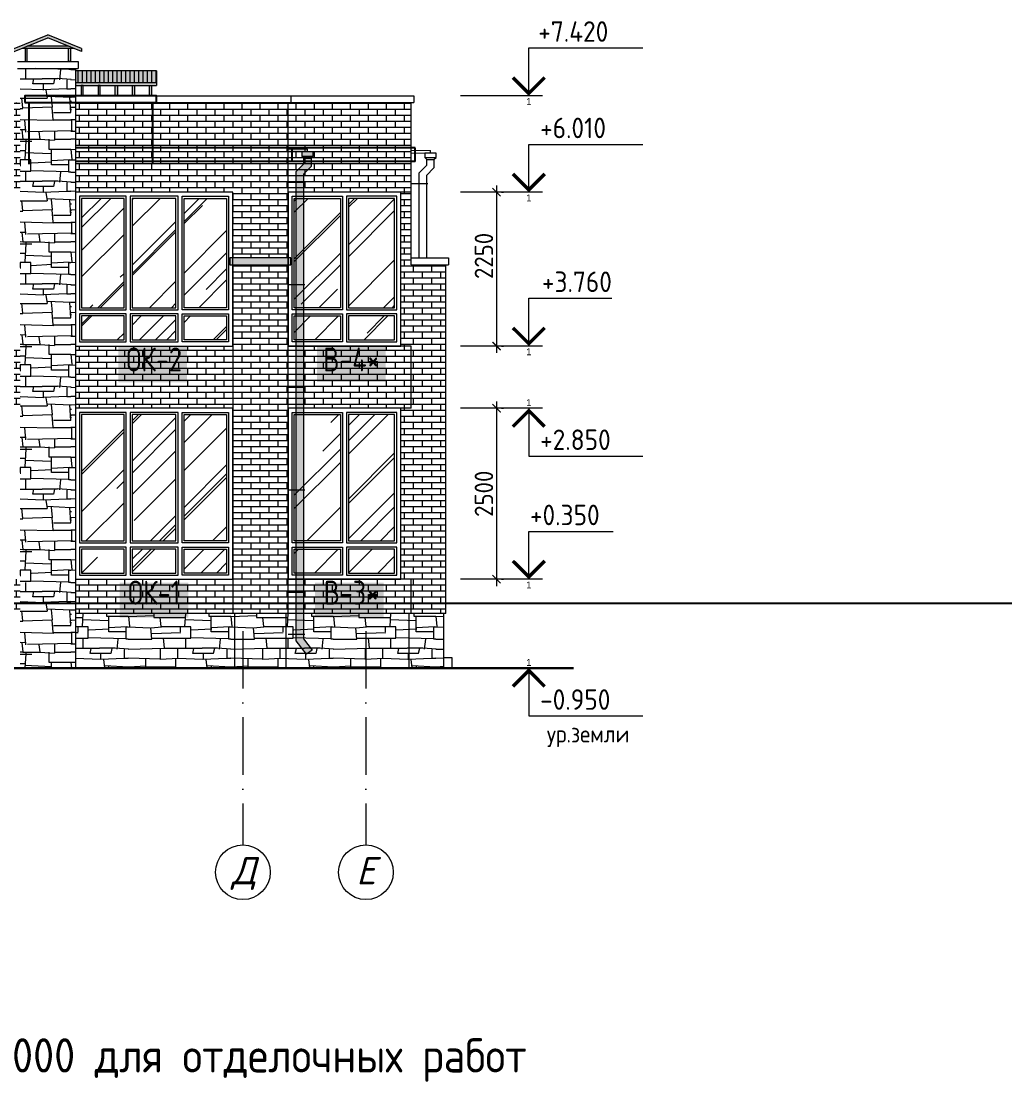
# Model space of a CAD drawing. Header units: millimetres. Extents: x 854812 to 1164625, y 589925 to 823301.
# Drawn here: x 1021708 to 1036101, y 749646 to 765157 of the extents above; entities that cross this region are included whole.
import ezdxf
from ezdxf.enums import TextEntityAlignment as Align

# ---------------------------------------------------------------- set-up
doc = ezdxf.new("R2010")
doc.units = ezdxf.units.MM
doc.linetypes.add('ACAD_ISO10W100', pattern=[18, 12, -3, 0, -3])
doc.linetypes.add('JIS_08_15', pattern=[17.25, 15, -0.75, 0.75, -0.75])
doc.layers.get('Defpoints').update_dxf_attribs({"color": 40})
for name, color, linetype, lineweight in [('Text', 7, 'Continuous', 15), ('АР_Марка_двери', 13, 'Continuous', 9), ('АР_Текст_отметки высот', 95, 'Continuous', 9), ('АР_Штрих_материалы', 27, 'Continuous', 9), ('окна', 132, 'Continuous', 18), ('оси', 50, 'JIS_08_15', 9), ('размеры', 215, 'Continuous', 13), ('стены', 172, 'Continuous', 30), ('текст', 7, 'Continuous', 13), ('ФАСАД', 7, 'Continuous', 13), ('ШТРИХ', 142, 'Continuous', 13), ('штриховка', 8, 'Continuous', 9)]:
    doc.layers.add(name, color=color, linetype=linetype, lineweight=lineweight)
doc.styles.add('GOST 2.304', font='isocpeur.ttf', dxfattribs={"width": 0.9})
doc.styles.add('Isocpeur', font='isocpeui.ttf')
doc.styles.get("Standard").update_dxf_attribs({"font": 'arial.ttf'})
doc.dimstyles.new('1', dxfattribs={"dimscale": 100, "dimtxt": 2.7, "dimasz": 1.2, "dimexe": 1, "dimexo": 1, "dimgap": 0.5, "dimtad": 1, "dimdec": 0, "dimzin": 0, "dimdsep": 46, "dimtxsty": 'GOST 2.304', "dimblk": 'ARCHTICK', "dimcen": 0.09, "dimdle": 1, "dimclrd": 256, "dimclre": 256, "dimclrt": 7, "dimadec": 0, "dimazin": 0, "dimtfac": 1, "dimtdec": 0, "dimtmove": 1, "dimatfit": 3, "dimldrblk": 'ARCHTICK', "dimfxl": 100, "dimtolj": 1, "dimtzin": 0, "dimlwd": 5, "dimlwe": 5, "dimarcsym": 1})

# ---------------------------------------------------------------- blocks, each defined once
blk = doc.blocks.new('*U353')
at = {"color": 7, "linetype": 'Continuous', "lineweight": 15}
for p, q in [((-12, 0), (-10, 0)), ((-10, 0), (-10, -7)), ((-10, 0), (0, 0)), ((-10, -7), (-26.68, -7))]:
    blk.add_line(p, q, dxfattribs=at)
at = {"color": 7, "linetype": 'Continuous', "lineweight": 15, "const_width": 0.5}
blk.add_lwpolyline([(-7.67, -2.68), (-10, -0.35), (-12.32, -2.68)], dxfattribs=at)
at = {"color": 7, "linetype": 'Continuous', "lineweight": 15, "style": 'GOST 2.304', "width": 0.9, "flags": 8}
blk.add_attdef('+OTM', text='', height=3, rotation=360, dxfattribs=at).set_placement((-20.16, -7), align=Align.BOTTOM_LEFT)
at = {"color": 7, "linetype": 'Continuous', "lineweight": 15, "flags": 8}
blk.add_attdef('YRZ', text='', height=3, rotation=360, dxfattribs=at).set_placement((-21.03, -11.62), align=Align.BOTTOM_LEFT)
at = {"layer": 'Defpoints', "color": 5, "linetype": 'Continuous', "flags": 8}
blk.add_attdef('M', text='', height=1, rotation=360, dxfattribs=at).set_placement((-9.9, 1.33), align=Align.TOP_CENTER)
blk = doc.blocks.new('*U446')
at = {"color": 7, "linetype": 'Continuous', "lineweight": 15}
for p, q in [((-12, 0), (-10, 0)), ((-10, 0), (-10, -7)), ((-10, 0), (0, 0)), ((-10, -7), (-26.68, -7))]:
    blk.add_line(p, q, dxfattribs=at)
at = {"color": 7, "linetype": 'Continuous', "lineweight": 15, "const_width": 0.5}
blk.add_lwpolyline([(-7.67, -2.68), (-10, -0.35), (-12.32, -2.68)], dxfattribs=at)
at = {"color": 7, "linetype": 'Continuous', "lineweight": 15, "style": 'GOST 2.304', "width": 0.9, "flags": 8}
blk.add_attdef('+OTM', text='', height=3, rotation=360, dxfattribs=at).set_placement((-20.16, -7), align=Align.BOTTOM_LEFT)
at = {"layer": 'Defpoints', "color": 5, "linetype": 'Continuous', "flags": 8}
blk.add_attdef('M', text='', height=1, rotation=360, dxfattribs=at).set_placement((-9.9, 1.33), align=Align.TOP_CENTER)
blk = doc.blocks.new('*U354')
at = {"color": 7, "linetype": 'Continuous', "lineweight": 15}
for p, q in [((-10, 7), (-26.68, 7)), ((-10, 0), (-10, 7)), ((-12, 0), (-10, 0)), ((-10, 0), (0, 0))]:
    blk.add_line(p, q, dxfattribs=at)
at = {"color": 7, "linetype": 'Continuous', "lineweight": 15, "const_width": 0.5}
blk.add_lwpolyline([(-7.67, 2.67), (-10, 0.35), (-12.32, 2.67)], dxfattribs=at)
at = {"color": 7, "linetype": 'Continuous', "lineweight": 15, "style": 'GOST 2.304', "width": 0.9, "flags": 8}
blk.add_attdef('+OTM', text='', height=3, rotation=360, dxfattribs=at).set_placement((-20.16, 7), align=Align.BOTTOM_LEFT)
at = {"layer": 'Defpoints', "color": 5, "linetype": 'Continuous', "flags": 8}
blk.add_attdef('M', text='', height=1, dxfattribs=at).set_placement((-9.9, -0.33), align=Align.TOP_CENTER)
blk = doc.blocks.new('*U361')
at = {"color": 7, "linetype": 'Continuous', "lineweight": 15}
for p, q in [((10, 0), (10, 7)), ((10, 7), (22.34, 7)), ((10, 0), (0, 0)), ((12, 0), (10, 0))]:
    blk.add_line(p, q, dxfattribs=at)
at = {"color": 7, "linetype": 'Continuous', "lineweight": 15, "const_width": 0.5}
blk.add_lwpolyline([(7.67, 2.67), (10, 0.35), (12.32, 2.67)], dxfattribs=at)
at = {"color": 7, "linetype": 'Continuous', "lineweight": 15, "style": 'GOST 2.304', "width": 0.9, "flags": 8}
blk.add_attdef('+OTM', text='', height=3, dxfattribs=at).set_placement((11.65, 7), align=Align.BOTTOM_LEFT)
at = {"layer": 'Defpoints', "color": 5, "linetype": 'Continuous', "flags": 8}
blk.add_attdef('M', text='', height=1, rotation=360, dxfattribs=at).set_placement((10, -0.33), align=Align.TOP_CENTER)
blk = doc.blocks.new('*U424')
at = {"color": 7, "linetype": 'Continuous', "lineweight": 15}
for p, q in [((10, 0), (10, 7)), ((10, 7), (22.17, 7)), ((10, 0), (0, 0)), ((12, 0), (10, 0))]:
    blk.add_line(p, q, dxfattribs=at)
at = {"color": 7, "linetype": 'Continuous', "lineweight": 15, "const_width": 0.5}
blk.add_lwpolyline([(7.67, 2.67), (10, 0.35), (12.32, 2.67)], dxfattribs=at)
at = {"color": 7, "linetype": 'Continuous', "lineweight": 15, "style": 'GOST 2.304', "width": 0.9, "flags": 8}
blk.add_attdef('+OTM', text='', height=3, dxfattribs=at).set_placement((11.65, 7), align=Align.BOTTOM_LEFT)
at = {"layer": 'Defpoints', "color": 5, "linetype": 'Continuous', "flags": 8}
blk.add_attdef('M', text='', height=1, rotation=360, dxfattribs=at).set_placement((10, -0.33), align=Align.TOP_CENTER)
blk = doc.blocks.new('п')
at = {"layer": 'АР_Штрих_материалы', "ltscale": 100, "true_color": 0xffffff}
blk.add_hatch(color=7, dxfattribs=at).paths.add_polyline_path([(971891, 761696), (971002, 761696), (971002, 761596), (971891, 761596)])
at = {"layer": 'ФАСАД', "color": 7, "ltscale": 0.1}
blk.add_lwpolyline([(971891, 761696), (971002, 761696), (971002, 761596), (971891, 761596), (971891, 761696)], dxfattribs=at)
blk = doc.blocks.new('вв11')
at = {"layer": 'ШТРИХ', "ltscale": 0.1, "true_color": 0xffffff}
h = blk.add_hatch(color=7, dxfattribs=at)
h.paths.add_polyline_path([(875716, 756106), (875716, 756167), (875611, 756167), (875611, 756075), (875760, 755879), (875843, 755940)])
h.paths.add_polyline_path([(875716, 756781), (875611, 756781), (875611, 756167), (875716, 756167)])
h.paths.add_polyline_path([(875716, 758281), (875611, 758281), (875611, 756781), (875716, 756781)])
h.paths.add_polyline_path([(875716, 761281), (875611, 761281), (875611, 759781), (875716, 759781)])
h.paths.add_polyline_path([(875716, 759781), (875611, 759781), (875611, 758281), (875716, 758281)])
h.paths.add_polyline_path([(875716, 762781), (875611, 762781), (875611, 761281), (875716, 761281)])
h.paths.add_polyline_path([(875828, 763135), (875722, 763135), (875722, 763052), (875611, 762940), (875611, 762781), (875716, 762781), (875716, 762901), (875828, 763012)])
h.paths.add_polyline_path([(875858, 763165), (875692, 763165), (875722, 763135), (875828, 763135)])
h.paths.add_polyline_path([(875858, 763228), (875692, 763228), (875692, 763165), (875858, 763165)])
at = {"layer": 'ФАСАД', "color": 7}
for p, q in [((875828, 763135, 0), (875858, 763165, 0)), ((875736, 762781, 0), (875492, 762781, 0)), ((875736, 761281, 0), (875492, 761281, 0)), ((875736, 759781, 0), (875492, 759781, 0)), ((875736, 758281, 0), (875492, 758281, 0)), ((875736, 756781, 0), (875492, 756781, 0)), ((875736, 756167, 0), (875492, 756167, 0))]:
    blk.add_line(p, q, dxfattribs=at)
at = {"layer": 'ФАСАД', "color": 7, "elevation": 0}
for points in [[(875692, 763165), (875858, 763165), (875858, 763228), (875692, 763228), (875692, 763165), (875722, 763135), (875828, 763135), (875828, 763012), (875716, 762901)], [(875611, 762940), (875722, 763052), (875722, 763135)]]:
    blk.add_lwpolyline(points, dxfattribs=at)
at = {"layer": 'ФАСАД', "color": 7, "ltscale": 0.4, "elevation": 0}
blk.add_lwpolyline([(875716, 762901), (875716, 756106), (875843, 755940), (875760, 755879), (875611, 756075), (875611, 762940)], dxfattribs=at)
blk = doc.blocks.new('_ArchTick')
at = {"color": 0, "linetype": 'ByBlock', "const_width": 0.15}
blk.add_lwpolyline([(-0.5, -0.5), (0.5, 0.5)], dxfattribs=at)
blk = doc.blocks.new('*D724')
at = {"layer": 'Defpoints', "color": 0, "ltscale": 0.1}
for p in [(1028636, 762656, 0), (1028636, 760406, 0), (1028664, 760406)]:
    blk.add_point(p, dxfattribs=at)
at = {"layer": 'размеры', "lineweight": 5, "ltscale": 0.1}
for p, q in [((1028664, 762756), (1028664, 760306)), ((1028736, 762656), (1028764, 762656)), ((1028736, 760406), (1028764, 760406))]:
    blk.add_line(p, q, dxfattribs=at)
at = {"layer": 'размеры', "lineweight": 5, "ltscale": 0.1, "xscale": 120, "yscale": 120, "zscale": 120}
for p, rotation in [((1028664, 762656), 90), ((1028664, 760406), 270)]:
    blk.add_blockref('_ArchTick', p, dxfattribs=dict(at, rotation=rotation))
at = {"layer": 'размеры', "color": 7, "ltscale": 0.1, "insert": (1028479, 761724), "char_height": 270, "attachment_point": 5, "rotation": 90, "style": 'GOST 2.304'}
blk.add_mtext('\\A1;2250', dxfattribs=at)
blk = doc.blocks.new('*D725')
at = {"layer": 'Defpoints', "color": 0, "ltscale": 0.1}
for p in [(1028636, 759496, 0), (1028636, 756996, 0), (1028664, 756996)]:
    blk.add_point(p, dxfattribs=at)
at = {"layer": 'размеры', "lineweight": 5, "ltscale": 0.1}
for p, q in [((1028664, 759596), (1028664, 756896)), ((1028736, 759496), (1028764, 759496)), ((1028736, 756996), (1028764, 756996))]:
    blk.add_line(p, q, dxfattribs=at)
at = {"layer": 'размеры', "lineweight": 5, "ltscale": 0.1, "xscale": 120, "yscale": 120, "zscale": 120}
for p, rotation in [((1028664, 759496), 90), ((1028664, 756996), 270)]:
    blk.add_blockref('_ArchTick', p, dxfattribs=dict(at, rotation=rotation))
at = {"layer": 'размеры', "color": 7, "ltscale": 0.1, "insert": (1028479, 758246), "char_height": 270, "attachment_point": 5, "rotation": 90, "style": 'GOST 2.304'}
blk.add_mtext('\\A1;2500', dxfattribs=at)

msp = doc.modelspace()

# ---------------------------------------------------------------- hatches: boundary and pattern name
at = {"layer": 'АР_Штрих_материалы', "lineweight": 13, "ltscale": 100, "true_color": 0x080808}
h = msp.add_hatch(dxfattribs=at)
h.set_pattern_fill('AR-BRSTD', color=18, scale=1.3, style=0)
h.paths.add_polyline_path([(1021692.7, 763306), (1021692.7, 763966), (1019892.9, 763966), (1019892.9, 763306)])
h.paths.add_polyline_path([(1019892.9, 763311), (1019892.9, 762656), (1021692.7, 762656), (1021692.7, 763306)])
h.paths.add_polyline_path([(1024802.9, 762656), (1024802.9, 761696), (1025612.9, 761696), (1025612.9, 762656), (1025612.9, 763306), (1022502.7, 763306), (1022502.7, 762656)])
h.paths.add_polyline_path([(1025612.9, 763306), (1025612.9, 763966), (1022502.7, 763966), (1022502.7, 763306)])
h.paths.add_polyline_path([(1025612.9, 761596), (1024802.9, 761596), (1024802.9, 760406), (1024802.9, 756496), (1025612.9, 756496)])
at = {"layer": 'АР_Штрих_материалы', "lineweight": 5, "ltscale": 100, "true_color": 0x080808}
h = msp.add_hatch(dxfattribs=at)
h.set_pattern_fill('AR-BRSTD', color=18, scale=1.3, style=0)
h.paths.add_polyline_path([(1027412.7, 763966), (1025612.9, 763966), (1025612.9, 763306), (1027412.7, 763306)])
h.paths.add_polyline_path([(1027412.7, 763306), (1025612.9, 763306), (1025612.9, 762656), (1027262.7, 762656), (1027412.7, 762656)])
h.paths.add_polyline_path([(1027922.9, 761596), (1027412.7, 761596), (1027412.7, 762656), (1027262.7, 762656), (1027262.7, 760406), (1027412.7, 760406), (1027412.7, 759496), (1027262.7, 759496), (1027262.7, 756996), (1027412.7, 756996), (1027412.7, 756496), (1027922.9, 756496)])
at = {"layer": 'АР_Штрих_материалы', "lineweight": 13, "ltscale": 100, "true_color": 0x080808}
h = msp.add_hatch(dxfattribs=at)
h.set_pattern_fill('AR-BRSTD', color=18, scale=1.3, style=0)
h.paths.add_polyline_path([(1020042.9, 760406), (1019892.9, 760406), (1019892.9, 759496), (1021692.7, 759496), (1021692.7, 760406)])
h.paths.add_polyline_path([(1022502.7, 760406), (1022502.7, 759496), (1024802.9, 759496), (1024802.9, 760406)])
h.paths.add_polyline_path([(1027262.7, 759496), (1027412.7, 759496), (1027412.7, 760406), (1025612.9, 760406), (1025612.9, 759496)])
h.paths.add_polyline_path([(1027412.7, 756496), (1027412.7, 756996), (1025612.9, 756996), (1025612.9, 756496)])
h.paths.add_polyline_path([(1024802.9, 756496), (1024802.9, 756996), (1022502.7, 756996), (1022502.7, 756496)])
h.paths.add_polyline_path([(1021692.7, 756496), (1021692.7, 756996), (1020042.9, 756996), (1019892.9, 756996), (1019892.9, 756496)])
at = {"layer": 'ШТРИХ', "ltscale": 0.1, "true_color": 0xffffff}
h = msp.add_hatch(color=7, dxfattribs=at)
h.paths.add_polyline_path([(1022615, 764216), (1022585, 764216), (1022585, 764066), (1022615, 764066)])
h.paths.add_polyline_path([(1022865, 764216), (1022835, 764216), (1022835, 764066), (1022865, 764066)])
h.paths.add_polyline_path([(1023115, 764216), (1023085, 764216), (1023085, 764066), (1023115, 764066)])
h.paths.add_polyline_path([(1023365, 764216), (1023335, 764216), (1023335, 764066), (1023365, 764066)])
h.paths.add_polyline_path([(1023615, 764216), (1023585, 764216), (1023585, 764066), (1023615, 764066)])
h.paths.add_polyline_path([(1023690, 764256.8), (1022502.7, 764256.8), (1022502.7, 764216), (1023690, 764216)])
h.paths.add_polyline_path([(1022397.7, 764794.6), (1021797.7, 764794.6), (1021723.3, 764764.6), (1022472.1, 764764.6)], flags=17)
h.paths.add_polyline_path([(1021797.7, 764764.6), (1021767.7, 764764.6), (1021767.7, 764566), (1021797.7, 764566)])
h.paths.add_polyline_path([(1022427.7, 764764.6), (1022397.7, 764764.6), (1022397.7, 764566), (1022427.7, 764566)])
h.paths.add_polyline_path([(1022097.7, 764956.4), (1021602.7, 764756.8), (1021602.7, 764716), (1022097.7, 764915.6), (1022592.7, 764716), (1022592.7, 764756.8)])
h.paths.add_polyline_path([(1020363, 764430.2), (1019933, 764256.8), (1019933, 764216), (1020363, 764389.4), (1020793, 764216), (1020793, 764256.8)])
h.paths.add_polyline_path([(1020598, 764294.6), (1020128, 764294.6), (1020053.6, 764264.6), (1020672.4, 764264.6)], flags=17)
h.paths.add_polyline_path([(1020128, 764264.6), (1020098, 764264.6), (1020098, 764066), (1020128, 764066)])
h.paths.add_polyline_path([(1020628, 764264.6), (1020598, 764264.6), (1020598, 764066), (1020628, 764066)])
for points in [[(1023690, 764430.2), (1022502.7, 764430.2), (1022502.7, 764256.8), (1023690, 764256.8)], [(1023128.7, 760391.6), (1024133.3, 760391.6), (1024133.3, 759877.8), (1023128.7, 759877.8)], [(1026038.6, 760392.3), (1027043.2, 760392.3), (1027043.2, 759878.6), (1026038.6, 759878.6)], [(1023148, 756947.2), (1024152.6, 756947.2), (1024152.6, 756433.4), (1023148, 756433.4)], [(1026005.4, 756947.2), (1027010, 756947.2), (1027010, 756433.4), (1026005.4, 756433.4)]]:
    msp.add_hatch(color=7, dxfattribs=at).paths.add_polyline_path(points)
h = msp.add_hatch(color=7, dxfattribs=at)
h.paths.add_polyline_path([(1025895.7, 763284.9), (1025673, 763288.3), (1025673, 763248.9), (1025813, 763246.9), (1025895.7, 763246.9)])
h.paths.add_polyline_path([(1025673, 763288.3), (1025613, 763289.2), (1025613, 763249.7), (1025673, 763248.9)])
at = {"layer": 'ШТРИХ', "ltscale": 0.1}
h = msp.add_hatch(dxfattribs=at)
h.set_pattern_fill('AR-RROOF', scale=30, angle=45, style=0)
h.paths.add_polyline_path([(1023212.7, 762566), (1022592.7, 762566), (1022592.7, 760966), (1023212.7, 760966)])
h.paths.add_polyline_path([(1023332.7, 760966), (1023972.9, 760966), (1023972.9, 762566), (1023332.7, 762566)])
h.paths.add_polyline_path([(1024092.9, 760966), (1024712.9, 760966), (1024712.9, 762566), (1024092.9, 762566)])
h.paths.add_polyline_path([(1024092.9, 760496), (1024712.9, 760496), (1024712.9, 760846), (1024092.9, 760846)])
h.paths.add_polyline_path([(1023332.7, 760846), (1023332.7, 760496), (1023972.9, 760496), (1023972.9, 760846)])
h.paths.add_polyline_path([(1023212.7, 760496), (1023212.7, 760846), (1022592.7, 760846), (1022592.7, 760496)])
h = msp.add_hatch(dxfattribs=at)
h.set_pattern_fill('AR-RROOF', scale=30, angle=45, style=0)
h.paths.add_polyline_path([(1026378, 762566), (1025703, 762566), (1025703, 760966), (1026378, 760966)])
h.paths.add_polyline_path([(1027172.9, 762566), (1026497.9, 762566), (1026497.9, 760966), (1027172.9, 760966)])
h.paths.add_polyline_path([(1027172.9, 760846), (1026497.9, 760846), (1026497.9, 760496), (1027172.9, 760496)])
h.paths.add_polyline_path([(1026378, 760846), (1025703, 760846), (1025703, 760496), (1026378, 760496)])
h = msp.add_hatch(dxfattribs=at)
h.set_pattern_fill('AR-RROOF', scale=30, angle=45, style=0)
h.paths.add_polyline_path([(1023212.7, 759406), (1022592.7, 759406), (1022592.7, 757556), (1023212.7, 757556)])
h.paths.add_polyline_path([(1023332.7, 757556), (1023972.9, 757556), (1023972.9, 759406), (1023332.7, 759406)])
h.paths.add_polyline_path([(1024712.9, 759406), (1024092.9, 759406), (1024092.9, 757556), (1024712.9, 757556)])
h.paths.add_polyline_path([(1024712.9, 757086), (1024712.9, 757436), (1024092.9, 757436), (1024092.9, 757086)])
h.paths.add_polyline_path([(1023972.9, 757086), (1023972.9, 757436), (1023332.7, 757436), (1023332.7, 757086)])
h.paths.add_polyline_path([(1022592.7, 757436), (1022592.7, 757086), (1023212.7, 757086), (1023212.7, 757436)])
h = msp.add_hatch(dxfattribs=at)
h.set_pattern_fill('AR-RROOF', scale=30, angle=45, style=0)
h.paths.add_polyline_path([(1026378, 759406), (1025703, 759406), (1025703, 757556), (1026378, 757556)])
h.paths.add_polyline_path([(1027172.9, 759406), (1026497.9, 759406), (1026497.9, 757556), (1027172.9, 757556)])
h.paths.add_polyline_path([(1027172.9, 757436), (1026497.9, 757436), (1026497.9, 757086), (1027172.9, 757086)])
h.paths.add_polyline_path([(1026378, 757436), (1025703, 757436), (1025703, 757086), (1026378, 757086)])
at = {"layer": 'штриховка', "lineweight": 20, "true_color": 0x000000, "transparency": 33554687}
h = msp.add_hatch(dxfattribs=at)
h.set_pattern_fill('STNSQR', color=18, scale=1500, pattern_type=2)
h.set_pattern_definition([(3.3665, (392429.21, 1248540.04), (23999.998983, 1500.016445), [255.441, -25288.6395]), (90, (392684.2, 1248540), (-1500, 1500), [120, -1380]), (0, (392684.2, 1248540), (1500, 1500), [435, -1065]), (270, (393119.2, 1248660), (1500, -1500), [135, -1365]), (0, (393119.2, 1248525), (1500, 1500), [465, -1035]), (97.125, (393584.2, 1248525.04), (-1499.997423, 10500.00057), [120.9345, -11972.4525]), (275.1944, (392759.21, 1248540.04), (1499.992837, -15000.001005), [165.681, -16402.3605]), (177.5104, (392774.21, 1248375.043), (-1499.999748, 0.0015583), [345.3255, -34187.268]), (274.3987, (392624.21, 1248375.04), (1499.997534, -17999.999712), [195.576, -19362.0315]), (180, (392624.2, 1248210), (-1500, -1500), [195, -1305]), (1.9092, (392639.207, 1248180.043), (43499.9985474, 1500.0363616), [450.2505, -44574.7425]), (90, (393089.2, 1248195), (-1500, 1500), [180, -1320]), (180, (393089.2, 1248375), (-1500, -1500), [315, -1185]), (0, (393089.2, 1248375), (1500, 1500), [135, -1365]), (95.7106, (393224.2, 1248375.04), (-1500.001972, 13499.999135), [150.7485, -14924.0655]), (358.5312, (393089.207, 1248225.043), (1499.9993692, 0.0006339), [585.192, -57934.035]), (94.7636, (393674.21, 1248210.04), (-1499.987299, 16500.00142), [180.624, -17881.7685]), (181.9749, (393659.207, 1248390.043), (-42000.0005183, -1499.974642), [435.258, -43090.596]), (357.5104, (393584.21, 1248555.043), (1499.999748, -0.0015583), [345.3255, -34187.268]), (95.7106, (393659.2, 1248390.04), (-1500.001972, 13499.999135), [150.7485, -14924.0655]), (0, (393674.2, 1248315), (1500, 1500), [255, -1245]), (93.8141, (393929.21, 1248315.04), (-1500.009186, 20999.999012), [225.4995, -22324.4445]), (0, (392429.2, 1248045), (1500, 1500), [15, -1485]), (90, (392444.2, 1248045), (-1500, 1500), [165, -1335]), (270, (392729.2, 1248180), (1500, -1500), [255, -1245]), (0, (392444.2, 1248045), (1500, 1500), [285, -1215]), (274.7636, (393254.21, 1248210.04), (1499.987299, -16500.00142), [180.624, -17881.7685]), (178.4089, (393269.207, 1248060.043), (-1499.9993665, -0.000971), [540.2085, -53480.6205]), (1.302, (393269.207, 1248030.043), (64499.9982742, 1500.052659), [660.171, -65356.8735]), (276.3402, (393209.2, 1248060.04), (1500.00237, -11999.999104), [135.831, -13447.2465]), (278.1301, (393464.2, 1248030.04), (1499.999034, -8999.999665), [106.0665, -10500.5355]), (270, (393689.2, 1248045), (1500, -1500), [135, -1365]), (0, (393929.2, 1248390), (1500, 1500), [0, -1500]), (0, (393929.2, 1248480), (1500, 1500), [0, -1500]), (0, (393674.2, 1248210), (1500, 1500), [255, -1245]), (0, (393929.2, 1248360), (1500, 1500), [0, -1500]), (358.2643, (392729.207, 1247940.043), (1499.9997257, -6.16e-05), [495.2265, -49027.4955]), (0, (393224.2, 1247925), (1500, 1500), [255, -1245]), (355.9144, (393479.21, 1247925.04), (1500.000444, 0.000332), [210.5355, -20842.968]), (0, (393689.2, 1247925), (1500, 1500), [240, -1260]), (180, (392729.2, 1247925), (-1500, -1500), [300, -1200]), (90, (393344.2, 1248960), (-1500, 1500), [165, -1335]), (90, (393194.2, 1249050), (-1500, 1500), [75, -1425]), (95.1944, (392774.21, 1248945.04), (-1499.992837, 15000.001005), [165.681, -16402.3605]), (90, (393899.2, 1248945), (-1500, 1500), [180, -1320]), (181.6366, (392954.207, 1248810.043), (-50999.9998187, -1500.020787), [525.2145, -51996.21]), (183.3665, (393149.21, 1248660.04), (-23999.998983, -1500.016445), [255.441, -25288.6395]), (2.0454, (392774.207, 1249035.043), (40500.0008, 1499.994725), [420.2685, -41606.5095]), (0, (392774.2, 1248960), (1500, 1500), [570, -930]), (182.4896, (393869.21, 1248660.043), (-32999.9992196, -1500.026798), [345.3255, -34187.268]), (180, (393734.2, 1248810), (-1500, -1500), [225, -1275]), (178.4518, (393899.207, 1248945.043), (-1500.0000386, 0.0013506), [555.2025, -54965.064]), (180, (393929.2, 1248660), (-1500, -1500), [60, -1440]), (175.6013, (393929.21, 1248795.04), (-1499.999216, 0.00055), [195.576, -19362.0315]), (180, (393929.2, 1248945), (-1500, -1500), [30, -1470]), (270, (393869.2, 1248795), (1500, -1500), [135, -1365]), (84.2894, (393764.2, 1248795.04), (-0.000268, 1499.999758), [150.7485, -14924.0655]), (177.7094, (393524.21, 1248645.043), (-1500.0000596, -0.000203), [375.3, -37154.688]), (0, (392954.2, 1248810), (1500, 1500), [555, -945]), (270, (393524.2, 1248735), (1500, -1500), [90, -1410]), (180, (393674.2, 1248735), (-1500, -1500), [300, -1200]), (258.6901, (393689.2, 1248810.04), (0.00056, -1500.00044), [76.485, -7572.0435]), (78.6901, (393374.2, 1248735.04), (-0.00056, 1500.00044), [76.485, -7572.0435]), (270, (393149.2, 1248810), (1500, -1500), [150, -1350]), (90, (393269.2, 1248810), (-1500, 1500), [135, -1365]), (275.7106, (392939.2, 1248960.04), (1500.001972, -13499.999135), [150.7485, -14924.0655]), (178.1524, (392894.207, 1248645.043), (-1499.9998144, 0.0001665), [465.2415, -46058.946]), (0, (392429.2, 1248945), (1500, 1500), [345, -1155]), (270, (392894.2, 1248810), (1500, -1500), [165, -1335]), (96.3402, (392909.2, 1249125.04), (-1500.00237, 11999.999104), [135.831, -13447.2465]), (5.7106, (392759.2, 1249110.04), (13499.999135, 1500.001972), [150.7485, -14924.0655]), (0, (392849.2, 1249395), (1500, 1500), [510, -990]), (183.3665, (393899.21, 1249125.04), (-23999.998983, -1500.016445), [255.441, -25288.6395]), (180, (393899.2, 1249050), (-1500, -1500), [255, -1245]), (180, (393929.2, 1249275), (-1500, -1500), [315, -1185]), (0, (393899.2, 1249125), (1500, 1500), [30, -1470]), (357.7974, (393254.21, 1249230.043), (1499.999731, -0.000221), [390.288, -38638.5465]), (180, (393344.2, 1249125), (-1500, -1500), [435, -1065]), (182.8624, (393644.21, 1249095.04), (-28500.000025, -1499.99797), [300.375, -29737.1025]), (90, (393644.2, 1249050), (-1500, 1500), [225, -1275]), (90, (393614.2, 1249275), (-1500, 1500), [120, -1380]), (266.8202, (393269.21, 1249395.04), (0.0007885, -1499.999469), [270.417, -26771.2185]), (177.3974, (392759.21, 1249110.043), (-1500.000712, 0.000513), [330.3405, -32703.732]), (2.2906, (392429.21, 1249275.043), (36000.0001938, 1499.9936297), [375.3, -37154.688]), (270, (392804.2, 1249395), (1500, -1500), [135, -1365]), (275.7106, (392429.2, 1249275.04), (1500.001972, -13499.999135), [150.7485, -14924.0655]), (0, (392804.2, 1249260), (1500, 1500), [450, -1050]), (270, (392804.2, 1247925), (1500, -1500), [30, -1470]), (270, (393269.2, 1247925), (1500, -1500), [30, -1470]), (90, (393614.2, 1247895), (-1500, 1500), [30, -1470])])
h.paths.add_polyline_path([(1022502.7, 755696), (1022502.7, 764466), (1021692.7, 764466), (1021692.7, 755696)])
at = {"layer": 'штриховка', "lineweight": 20}
h = msp.add_hatch(dxfattribs=at)
h.set_pattern_fill('LINE', scale=20, angle=90, style=0)
h.paths.add_polyline_path([(1022502.7, 764430.2), (1022502.7, 764256.8), (1023690, 764256.8), (1023690, 764430.2)])
at = {"layer": 'штриховка', "lineweight": 20, "true_color": 0x000000, "transparency": 33554687}
h = msp.add_hatch(dxfattribs=at)
h.set_pattern_fill('STNSQR', color=18, scale=1500, pattern_type=2)
h.set_pattern_definition([(3.3665, (393269.21, 1240210.01), (23999.998983, 1500.016445), [255.441, -25288.6395]), (90, (393524.2, 1240210), (-1500, 1500), [120, -1380]), (0, (393524.2, 1240210), (1500, 1500), [435, -1065]), (270, (393959.2, 1240330), (1500, -1500), [135, -1365]), (0, (393959.2, 1240195), (1500, 1500), [465, -1035]), (97.125, (394424.2, 1240195.01), (-1499.997423, 10500.00057), [120.9345, -11972.4525]), (275.1944, (393599.21, 1240210.01), (1499.992837, -15000.001005), [165.681, -16402.3605]), (177.5104, (393614.21, 1240045.01), (-1499.999748, 0.0015583), [345.3255, -34187.268]), (274.3987, (393464.21, 1240045.01), (1499.997534, -17999.999712), [195.576, -19362.0315]), (180, (393464.2, 1239880), (-1500, -1500), [195, -1305]), (1.9092, (393479.207, 1239850.013), (43499.9985474, 1500.0363616), [450.2505, -44574.7425]), (90, (393929.2, 1239865), (-1500, 1500), [180, -1320]), (180, (393929.2, 1240045), (-1500, -1500), [315, -1185]), (0, (393929.2, 1240045), (1500, 1500), [135, -1365]), (95.7106, (394064.2, 1240045.01), (-1500.001972, 13499.999135), [150.7485, -14924.0655]), (358.5312, (393929.207, 1239895.013), (1499.9993692, 0.0006339), [585.192, -57934.035]), (94.7636, (394514.21, 1239880.01), (-1499.987299, 16500.00142), [180.624, -17881.7685]), (181.9749, (394499.207, 1240060.013), (-42000.0005183, -1499.974642), [435.258, -43090.596]), (357.5104, (394424.21, 1240225.01), (1499.999748, -0.0015583), [345.3255, -34187.268]), (95.7106, (394499.2, 1240060.01), (-1500.001972, 13499.999135), [150.7485, -14924.0655]), (0, (394514.2, 1239985), (1500, 1500), [255, -1245]), (93.8141, (394769.21, 1239985.01), (-1500.009186, 20999.999012), [225.4995, -22324.4445]), (0, (393269.2, 1239715), (1500, 1500), [15, -1485]), (90, (393284.2, 1239715), (-1500, 1500), [165, -1335]), (270, (393569.2, 1239850), (1500, -1500), [255, -1245]), (0, (393284.2, 1239715), (1500, 1500), [285, -1215]), (274.7636, (394094.21, 1239880.01), (1499.987299, -16500.00142), [180.624, -17881.7685]), (178.4089, (394109.207, 1239730.013), (-1499.9993665, -0.000971), [540.2085, -53480.6205]), (1.302, (394109.207, 1239700.013), (64499.9982742, 1500.052659), [660.171, -65356.8735]), (276.3402, (394049.2, 1239730.01), (1500.00237, -11999.999104), [135.831, -13447.2465]), (278.1301, (394304.2, 1239700.01), (1499.999034, -8999.999665), [106.0665, -10500.5355]), (270, (394529.2, 1239715), (1500, -1500), [135, -1365]), (0, (394769.2, 1240060), (1500, 1500), [0, -1500]), (0, (394769.2, 1240150), (1500, 1500), [0, -1500]), (0, (394514.2, 1239880), (1500, 1500), [255, -1245]), (0, (394769.2, 1240030), (1500, 1500), [0, -1500]), (358.2643, (393569.207, 1239610.013), (1499.9997257, -6.16e-05), [495.2265, -49027.4955]), (0, (394064.2, 1239595), (1500, 1500), [255, -1245]), (355.9144, (394319.21, 1239595.01), (1500.000444, 0.000332), [210.5355, -20842.968]), (0, (394529.2, 1239595), (1500, 1500), [240, -1260]), (180, (393569.2, 1239595), (-1500, -1500), [300, -1200]), (90, (394184.2, 1240630), (-1500, 1500), [165, -1335]), (90, (394034.2, 1240720), (-1500, 1500), [75, -1425]), (95.1944, (393614.21, 1240615.01), (-1499.992837, 15000.001005), [165.681, -16402.3605]), (90, (394739.2, 1240615), (-1500, 1500), [180, -1320]), (181.6366, (393794.207, 1240480.013), (-50999.9998187, -1500.020787), [525.2145, -51996.21]), (183.3665, (393989.21, 1240330.01), (-23999.998983, -1500.016445), [255.441, -25288.6395]), (2.0454, (393614.207, 1240705.013), (40500.0008, 1499.994725), [420.2685, -41606.5095]), (0, (393614.2, 1240630), (1500, 1500), [570, -930]), (182.4896, (394709.21, 1240330.01), (-32999.9992196, -1500.026798), [345.3255, -34187.268]), (180, (394574.2, 1240480), (-1500, -1500), [225, -1275]), (178.4518, (394739.207, 1240615.013), (-1500.0000386, 0.0013506), [555.2025, -54965.064]), (180, (394769.2, 1240330), (-1500, -1500), [60, -1440]), (175.6013, (394769.21, 1240465.01), (-1499.999216, 0.00055), [195.576, -19362.0315]), (180, (394769.2, 1240615), (-1500, -1500), [30, -1470]), (270, (394709.2, 1240465), (1500, -1500), [135, -1365]), (84.2894, (394604.2, 1240465.01), (-0.000268, 1499.999758), [150.7485, -14924.0655]), (177.7094, (394364.21, 1240315.013), (-1500.0000596, -0.000203), [375.3, -37154.688]), (0, (393794.2, 1240480), (1500, 1500), [555, -945]), (270, (394364.2, 1240405), (1500, -1500), [90, -1410]), (180, (394514.2, 1240405), (-1500, -1500), [300, -1200]), (258.6901, (394529.2, 1240480), (0.00056, -1500.00044), [76.485, -7572.0435]), (78.6901, (394214.2, 1240405), (-0.00056, 1500.00044), [76.485, -7572.0435]), (270, (393989.2, 1240480), (1500, -1500), [150, -1350]), (90, (394109.2, 1240480), (-1500, 1500), [135, -1365]), (275.7106, (393779.2, 1240630.01), (1500.001972, -13499.999135), [150.7485, -14924.0655]), (178.1524, (393734.207, 1240315.013), (-1499.9998144, 0.0001665), [465.2415, -46058.946]), (0, (393269.2, 1240615), (1500, 1500), [345, -1155]), (270, (393734.2, 1240480), (1500, -1500), [165, -1335]), (96.3402, (393749.2, 1240795.01), (-1500.00237, 11999.999104), [135.831, -13447.2465]), (5.7106, (393599.2, 1240780.01), (13499.999135, 1500.001972), [150.7485, -14924.0655]), (0, (393689.2, 1241065), (1500, 1500), [510, -990]), (183.3665, (394739.21, 1240795.01), (-23999.998983, -1500.016445), [255.441, -25288.6395]), (180, (394739.2, 1240720), (-1500, -1500), [255, -1245]), (180, (394769.2, 1240945), (-1500, -1500), [315, -1185]), (0, (394739.2, 1240795), (1500, 1500), [30, -1470]), (357.7974, (394094.21, 1240900.013), (1499.999731, -0.000221), [390.288, -38638.5465]), (180, (394184.2, 1240795), (-1500, -1500), [435, -1065]), (182.8624, (394484.21, 1240765.01), (-28500.000025, -1499.99797), [300.375, -29737.1025]), (90, (394484.2, 1240720), (-1500, 1500), [225, -1275]), (90, (394454.2, 1240945), (-1500, 1500), [120, -1380]), (266.8202, (394109.21, 1241065.01), (0.0007885, -1499.999469), [270.417, -26771.2185]), (177.3974, (393599.21, 1240780.01), (-1500.000712, 0.000513), [330.3405, -32703.732]), (2.2906, (393269.21, 1240945.013), (36000.0001938, 1499.9936297), [375.3, -37154.688]), (270, (393644.2, 1241065), (1500, -1500), [135, -1365]), (275.7106, (393269.2, 1240945.01), (1500.001972, -13499.999135), [150.7485, -14924.0655]), (0, (393644.2, 1240930), (1500, 1500), [450, -1050]), (270, (393644.2, 1239595), (1500, -1500), [30, -1470]), (270, (394109.2, 1239595), (1500, -1500), [30, -1470]), (90, (394454.2, 1239565), (-1500, 1500), [30, -1470])])
h.paths.add_polyline_path([(1027892.9, 755696), (1027892.9, 756496), (1022502.7, 756496), (1022502.7, 755696)])

# ---------------------------------------------------------------- linework, layer by layer
at = {"layer": 'Defpoints', "ltscale": 0.1}
for p, q in [((1021820, 763966, 0), (1021820, 763066, 0)), ((1023630, 763966, 0), (1023630, 763066, 0)), ((1027472.7, 763306, 0), (1022502.7, 763306, 0)), ((1025672.9, 763106, 0), (1025672.9, 763306, 0)), ((1027472.7, 763106, 0), (1027472.7, 763306, 0)), ((1027472.7, 763106, 0), (1022502.7, 763106, 0)), ((901206.4, 756646, 0), (1117696.6, 756646, 0))]:
    msp.add_line(p, q, dxfattribs=at)
at = {"layer": 'Defpoints', "ltscale": 0.1, "elevation": 0}
msp.add_lwpolyline([(1021760, 763966), (1023690, 763966), (1023690, 764066), (1021760, 764066)], close=True, dxfattribs=at)
at = {"layer": 'окна', "color": 7, "ltscale": 0.1, "elevation": 0}
for points in [[(1022502.7, 760406), (1024802.9, 760406), (1024802.9, 762656), (1022502.7, 762656)], [(1023242.7, 760936), (1023242.7, 762596), (1022562.7, 762596), (1022562.7, 760936)], [(1024002.9, 760936), (1024002.9, 762596), (1023302.7, 762596), (1023302.7, 760936)], [(1024062.9, 760936), (1024062.9, 762596), (1024742.9, 762596), (1024742.9, 760936)], [(1025612.9, 760406), (1027262.7, 760406), (1027262.7, 762656), (1025612.9, 762656)], [(1025673, 760936), (1025673, 762596), (1026408, 762596), (1026408, 760936)], [(1027202.9, 760936), (1027202.9, 762596), (1026467.9, 762596), (1026467.9, 760936)], [(1022562.7, 760876), (1022562.7, 760466), (1023242.7, 760466), (1023242.7, 760876)], [(1023302.7, 760876), (1023302.7, 760466), (1024002.9, 760466), (1024002.9, 760876)], [(1024742.9, 760876), (1024742.9, 760466), (1024062.9, 760466), (1024062.9, 760876)], [(1026408, 760876), (1026408, 760466), (1025673, 760466), (1025673, 760876)], [(1026467.9, 760876), (1026467.9, 760466), (1027202.9, 760466), (1027202.9, 760876)], [(1022502.7, 756996), (1024802.9, 756996), (1024802.9, 759496), (1022502.7, 759496)], [(1023242.7, 757526), (1023242.7, 759436), (1022562.7, 759436), (1022562.7, 757526)], [(1024002.9, 757526), (1024002.9, 759436), (1023302.7, 759436), (1023302.7, 757526)], [(1024062.9, 757526), (1024062.9, 759436), (1024742.9, 759436), (1024742.9, 757526)], [(1025612.9, 756996), (1027262.7, 756996), (1027262.7, 759496), (1025612.9, 759496)], [(1025673, 757526), (1025673, 759436), (1026408, 759436), (1026408, 757526)], [(1027202.9, 757526), (1027202.9, 759436), (1026467.9, 759436), (1026467.9, 757526)], [(1022562.7, 757466), (1022562.7, 757056), (1023242.7, 757056), (1023242.7, 757466)], [(1023302.7, 757466), (1023302.7, 757056), (1024002.9, 757056), (1024002.9, 757466)], [(1024742.9, 757466), (1024742.9, 757056), (1024062.9, 757056), (1024062.9, 757466)], [(1026408, 757466), (1026408, 757056), (1025673, 757056), (1025673, 757466)], [(1026467.9, 757466), (1026467.9, 757056), (1027202.9, 757056), (1027202.9, 757466)]]:
    msp.add_lwpolyline(points, close=True, dxfattribs=at)
at = {"layer": 'окна', "color": 7, "lineweight": 5, "ltscale": 0.1, "elevation": 0}
for points in [[(1023212.7, 760966), (1023212.7, 762566), (1022592.7, 762566), (1022592.7, 760966)], [(1023972.9, 760966), (1023972.9, 762566), (1023332.7, 762566), (1023332.7, 760966)], [(1024092.9, 760966), (1024092.9, 762566), (1024712.9, 762566), (1024712.9, 760966)], [(1025703, 760966), (1025703, 762566), (1026378, 762566), (1026378, 760966)], [(1027172.9, 760966), (1027172.9, 762566), (1026497.9, 762566), (1026497.9, 760966)], [(1022592.7, 760846), (1022592.7, 760496), (1023212.7, 760496), (1023212.7, 760846)], [(1023332.7, 760846), (1023332.7, 760496), (1023972.9, 760496), (1023972.9, 760846)], [(1024712.9, 760846), (1024712.9, 760496), (1024092.9, 760496), (1024092.9, 760846)], [(1026378, 760846), (1026378, 760496), (1025703, 760496), (1025703, 760846)], [(1026497.9, 760846), (1026497.9, 760496), (1027172.9, 760496), (1027172.9, 760846)], [(1023212.7, 757556), (1023212.7, 759406), (1022592.7, 759406), (1022592.7, 757556)], [(1023972.9, 757556), (1023972.9, 759406), (1023332.7, 759406), (1023332.7, 757556)], [(1024092.9, 757556), (1024092.9, 759406), (1024712.9, 759406), (1024712.9, 757556)], [(1025703, 757556), (1025703, 759406), (1026378, 759406), (1026378, 757556)], [(1027172.9, 757556), (1027172.9, 759406), (1026497.9, 759406), (1026497.9, 757556)], [(1022592.7, 757436), (1022592.7, 757086), (1023212.7, 757086), (1023212.7, 757436)], [(1023332.7, 757436), (1023332.7, 757086), (1023972.9, 757086), (1023972.9, 757436)], [(1024712.9, 757436), (1024712.9, 757086), (1024092.9, 757086), (1024092.9, 757436)], [(1026378, 757436), (1026378, 757086), (1025703, 757086), (1025703, 757436)], [(1026497.9, 757436), (1026497.9, 757086), (1027172.9, 757086), (1027172.9, 757436)]]:
    msp.add_lwpolyline(points, close=True, dxfattribs=at)
at = {"layer": 'окна', "color": 7, "ltscale": 0.1, "elevation": 0}
for points in [[(1023302.7, 760466), (1024002.9, 760466)], [(1024002.9, 759436), (1023302.7, 759436)], [(1023302.7, 757056), (1024002.9, 757056)]]:
    msp.add_lwpolyline(points, dxfattribs=at)
at = {"layer": 'оси', "color": 7, "linetype": 'ACAD_ISO10W100', "ltscale": 70}
for p, q in [((1024952.7, 756237.4, 0), (1024952.7, 753110.3, 0)), ((1026752.9, 756237.4, 0), (1026752.9, 753110.3, 0))]:
    msp.add_line(p, q, dxfattribs=at)
at = {"layer": 'стены', "color": 7, "ltscale": 0.1}
msp.add_line((1029787.5, 755696, 0), (1008518.2, 755696, 0), dxfattribs=at)
at = {"layer": 'текст', "color": 7}
for centre in [(1024952.7, 752710.3, 0), (1026752.9, 752710.3, 0)]:
    msp.add_circle(centre, 400, dxfattribs=at)
at = {"layer": 'ФАСАД', "color": 7, "ltscale": 75}
for p, q in [((1021602.7, 764756.8, 0), (1022097.7, 764956.4, 0)), ((1021602.7, 764716, 0), (1022097.7, 764915.6, 0)), ((1022592.7, 764756.8, 0), (1022097.7, 764956.4, 0)), ((1022592.7, 764716, 0), (1022097.7, 764915.6, 0)), ((1021723.3, 764764.6, 0), (1022472.1, 764764.6, 0)), ((1021797.7, 764794.6, 0), (1022397.7, 764794.6, 0)), ((1022592.7, 764756.8, 0), (1022592.7, 764716, 0)), ((1023690, 764430.2, 0), (1022502.7, 764430.2, 0)), ((1023690, 764430.2, 0), (1023690, 764216, 0)), ((1023690, 764256.8, 0), (1022502.7, 764256.8, 0)), ((1023690, 764256.8, 0), (1023690, 764216, 0)), ((1022502.7, 764216, 0), (1023690, 764216, 0))]:
    msp.add_line(p, q, dxfattribs=at)
at = {"layer": 'ФАСАД', "color": 7, "ltscale": 0.1}
for p, q in [((1021652.7, 764566, 0), (1022542.7, 764566, 0)), ((1022542.7, 764566, 0), (1022542.7, 764466, 0)), ((1021652.7, 764466, 0), (1022542.7, 764466, 0)), ((1022502.7, 764466, 0), (1022502.7, 755696, 0)), ((1022502.7, 764066, 0), (1027452.7, 764066, 0)), ((1022502.7, 763966, 0), (1027452.7, 763966, 0)), ((1025612.9, 756496, 0), (1025612.9, 763966, 0)), ((1025652.9, 764066, 0), (1025652.9, 763966, 0)), ((1027412.7, 761596, 0), (1027412.7, 763966, 0)), ((1027452.7, 764066, 0), (1027452.7, 763966, 0)), ((1025613, 763289.2, 0), (1025895.7, 763284.9, 0)), ((1025613, 763249.7, 0), (1025813, 763246.9, 0)), ((1025895.7, 763246.9, 0), (1025895.7, 763284.9, 0)), ((1027412.7, 763270.1, 0), (1027695.4, 763265.8, 0)), ((1027412.7, 763230.1, 0), (1027612.7, 763227.1, 0)), ((1027695.4, 763227.8, 0), (1027695.4, 763265.8, 0)), ((1027412.7, 762656, 0), (1025612.9, 762656, 0)), ((1024802.9, 761596, 0), (1024802.9, 756496, 0)), ((1027412.7, 761696), (1027962.9, 761696)), ((1027412.7, 761596), (1027962.9, 761596)), ((1027922.9, 756496, 0), (1027922.9, 761596, 0)), ((1027962.9, 761696), (1027962.9, 761596)), ((1027412.7, 760406, 0), (1025612.9, 760406, 0)), ((1027412.7, 759496, 0), (1027412.7, 760406, 0)), ((1027412.7, 759496, 0), (1025612.9, 759496, 0)), ((1027412.7, 756996, -0.1), (1025612.9, 756996, 0)), ((1027412.7, 756496, 0), (1027412.7, 756996, 0)), ((1027922.9, 756496, 0), (1022502.7, 756496, 0)), ((1024832.9, 755696, 0), (1024832.9, 756496, 0)), ((1025582.9, 755696, 0), (1025582.9, 756496, 0)), ((1027382.7, 755696, 0), (1027382.7, 756496, 0)), ((1027892.9, 755696, 0), (1027892.9, 756496, 0)), ((1028012.9, 755846, 0), (1027892.9, 755846, 0)), ((1028012.9, 755696, 0), (1028012.9, 755846, 0))]:
    msp.add_line(p, q, dxfattribs=at)
at = {"layer": 'ФАСАД', "color": 7}
for p, q in [((1027748.4, 763135.2, 0), (1027778.1, 763165, 0)), ((1027656.5, 762780.5, 0), (1027412.7, 762780.5, 0))]:
    msp.add_line(p, q, dxfattribs=at)
at = {"layer": 'ФАСАД', "color": 7, "ltscale": 75, "elevation": 0}
for points in [[(1021767.7, 764764.6), (1021767.7, 764566), (1021797.7, 764566), (1021797.7, 764764.6)], [(1022427.7, 764764.6), (1022427.7, 764566), (1022397.7, 764566), (1022397.7, 764764.6)]]:
    msp.add_lwpolyline(points, dxfattribs=at)
for points in [[(1022585, 764216), (1022585, 764066), (1022615, 764066), (1022615, 764216)], [(1022835, 764216), (1022835, 764066), (1022865, 764066), (1022865, 764216)], [(1023115, 764216), (1023115, 764066), (1023085, 764066), (1023085, 764216)], [(1023365, 764216), (1023365, 764066), (1023335, 764066), (1023335, 764216)], [(1023615, 764216), (1023615, 764066), (1023585, 764066), (1023585, 764216)]]:
    msp.add_lwpolyline(points, close=True, dxfattribs=at)
at = {"layer": 'ФАСАД', "color": 7, "elevation": 0}
for points in [[(1027612.7, 763165), (1027778.1, 763165), (1027778.1, 763227.8), (1027612.7, 763227.8), (1027612.7, 763165), (1027642.5, 763135.2), (1027748.4, 763135.2), (1027748.4, 763012.3), (1027637, 762901)], [(1027531.1, 762940.4), (1027642.5, 763051.8), (1027642.5, 763135.2)]]:
    msp.add_lwpolyline(points, dxfattribs=at)
at = {"layer": 'ФАСАД', "color": 7, "ltscale": 0.4, "elevation": 0}
for points in [[(1027531.1, 761696), (1027531.1, 762940.4)], [(1027637, 762901), (1027637, 761696)]]:
    msp.add_lwpolyline(points, dxfattribs=at)

# ---------------------------------------------------------------- block references
at = {"layer": 'АР_Текст_отметки высот', "color": 7}
ref = msp.add_blockref('*U354', (1028135.8, 764066), dxfattribs=dict(at, xscale=-100, yscale=100, zscale=100))
ref.add_attrib('+OTM', '+7.420', dxfattribs={"layer": '0', "color": 7, "linetype": 'Continuous', "lineweight": 15, "height": 300, "style": 'GOST 2.304', "width": 0.9, "flags": 8}).set_placement((1029274.1, 764766), align=Align.BOTTOM_LEFT)
ref.add_attrib('M', '1', dxfattribs={"layer": 'Defpoints', "color": 5, "linetype": 'Continuous', "height": 100, "flags": 8}).set_placement((1029135.8, 764032.6), align=Align.TOP_CENTER)
ref = msp.add_blockref('*U354', (1028135.8, 762656, 0), dxfattribs=dict(at, xscale=-100, yscale=100, zscale=100))
ref.add_attrib('+OTM', '+6.010', dxfattribs={"layer": '0', "color": 7, "linetype": 'Continuous', "lineweight": 15, "height": 300, "style": 'GOST 2.304', "width": 0.9, "flags": 8}).set_placement((1029301.1, 763356, 0), align=Align.BOTTOM_LEFT)
ref.add_attrib('M', '1', dxfattribs={"layer": 'Defpoints', "color": 5, "linetype": 'Continuous', "height": 100, "flags": 8}).set_placement((1029135.8, 762622.6, 0), align=Align.TOP_CENTER)
ref = msp.add_blockref('*U424', (1028135.8, 760406, 0), dxfattribs=dict(at, xscale=100, yscale=100, zscale=100))
ref.add_attrib('+OTM', '+3.760', dxfattribs={"layer": '0', "color": 7, "linetype": 'Continuous', "lineweight": 15, "height": 300, "rotation": 360, "style": 'GOST 2.304', "width": 0.9, "flags": 8}).set_placement((1029328.1, 761106, 0), align=Align.BOTTOM_LEFT)
ref.add_attrib('M', '1', dxfattribs={"layer": 'Defpoints', "color": 5, "linetype": 'Continuous', "height": 100, "rotation": 360, "flags": 8}).set_placement((1029135.8, 760372.6, 0), align=Align.TOP_CENTER)
ref = msp.add_blockref('*U446', (1028135.8, 759496, 0), dxfattribs=dict(at, xscale=-100, yscale=100, zscale=100))
ref.add_attrib('+OTM', '+2.850', dxfattribs={"layer": '0', "color": 7, "linetype": 'Continuous', "lineweight": 15, "height": 300, "style": 'GOST 2.304', "width": 0.9, "flags": 8}).set_placement((1029301.1, 758796, 0), align=Align.BOTTOM_LEFT)
ref.add_attrib('M', '1', dxfattribs={"layer": 'Defpoints', "color": 5, "linetype": 'Continuous', "height": 100, "flags": 8}).set_placement((1029135.8, 759628.9, 0), align=Align.TOP_CENTER)
ref = msp.add_blockref('*U361', (1028135.8, 756996, 0), dxfattribs=dict(at, xscale=100, yscale=100, zscale=100))
ref.add_attrib('+OTM', '+0.350', dxfattribs={"layer": '0', "color": 7, "linetype": 'Continuous', "lineweight": 15, "height": 300, "rotation": 360, "style": 'GOST 2.304', "width": 0.9, "flags": 8}).set_placement((1029152.6, 757696, 0), align=Align.BOTTOM_LEFT)
ref.add_attrib('M', '1', dxfattribs={"layer": 'Defpoints', "color": 5, "linetype": 'Continuous', "height": 100, "rotation": 360, "flags": 8}).set_placement((1029135.8, 756962.6, 0), align=Align.TOP_CENTER)
ref = msp.add_blockref('*U353', (1028135.8, 755696, 0), dxfattribs=dict(at, xscale=-100, yscale=100, zscale=100))
ref.add_attrib('+OTM', '-0.950', dxfattribs={"layer": '0', "color": 7, "linetype": 'Continuous', "lineweight": 15, "height": 300, "style": 'GOST 2.304', "width": 0.9, "flags": 8}).set_placement((1029301.1, 754996, 0), align=Align.BOTTOM_LEFT)
ref.add_attrib('YRZ', 'ур.земли', dxfattribs={"layer": '0', "color": 7, "linetype": 'Continuous', "lineweight": 15, "height": 250, "style": 'GOST 2.304', "width": 0.9, "flags": 8}).set_placement((1029401.1, 754533.5, 0), align=Align.BOTTOM_LEFT)
ref.add_attrib('M', '1', dxfattribs={"layer": 'Defpoints', "color": 5, "linetype": 'Continuous', "height": 100, "flags": 8}).set_placement((1029135.8, 755828.9, 0), align=Align.TOP_CENTER)
at = {"layer": 'размеры'}
msp.add_blockref('вв11', (150120.9, 19.1, 0), dxfattribs=at)
at = {"layer": 'ФАСАД'}
msp.add_blockref('п', (53761.3, 0, 0), dxfattribs=at)

# ---------------------------------------------------------------- texts
at = {"layer": 'Text', "color": 7, "style": 'GOST 2.304', "width": 0.9}
msp.add_text('План первого этажа на отм.%%P0.000 для отделочных работ ', height=500, dxfattribs=at).set_placement((1021060.9, 749781.9), align=Align.CENTER)
at = {"layer": 'АР_Марка_двери', "color": 7, "linetype": 'Continuous', "lineweight": 15, "style": 'GOST 2.304', "width": 0.8}
for s, p in [('ОК-2', (1023653.3, 760034.8, 0)), ('В-4*', (1026540.5, 760034.8, 0)), ('ОК-1', (1023653.3, 756624.8)), ('В-3*', (1026540.5, 756624.8))]:
    msp.add_text(s, height=350, dxfattribs=at).set_placement(p, align=Align.CENTER)
at = {"layer": 'текст', "color": 7, "style": 'Isocpeur'}
for s, p in [('Д', (1024967.9, 752533.9, 0)), ('Е', (1026755.1, 752533.9, 0))]:
    msp.add_text(s, height=400, dxfattribs=at).set_placement(p, align=Align.CENTER)

# ---------------------------------------------------------------- dimensions: what is measured, and where the dimension line sits
at = {"layer": 'размеры', "ltscale": 0.1}
for base, p1, p2, picture, middle in [((1028663.6, 760406), (1028635.8, 762656, 0), (1028635.8, 760406, 0), '*D724', (1028663.6, 761724)), ((1028663.6, 756996), (1028635.8, 759496, 0), (1028635.8, 756996, 0), '*D725', (1028663.6, 758246))]:
    dim = msp.add_linear_dim(base=base, p1=p1, p2=p2, angle=90, dimstyle='1', dxfattribs=at)
    dim.commit()
    dim.dimension.update_dxf_attribs({"geometry": picture, "text_midpoint": middle, "dimtype": 160})

doc.saveas('drawing.dxf')
